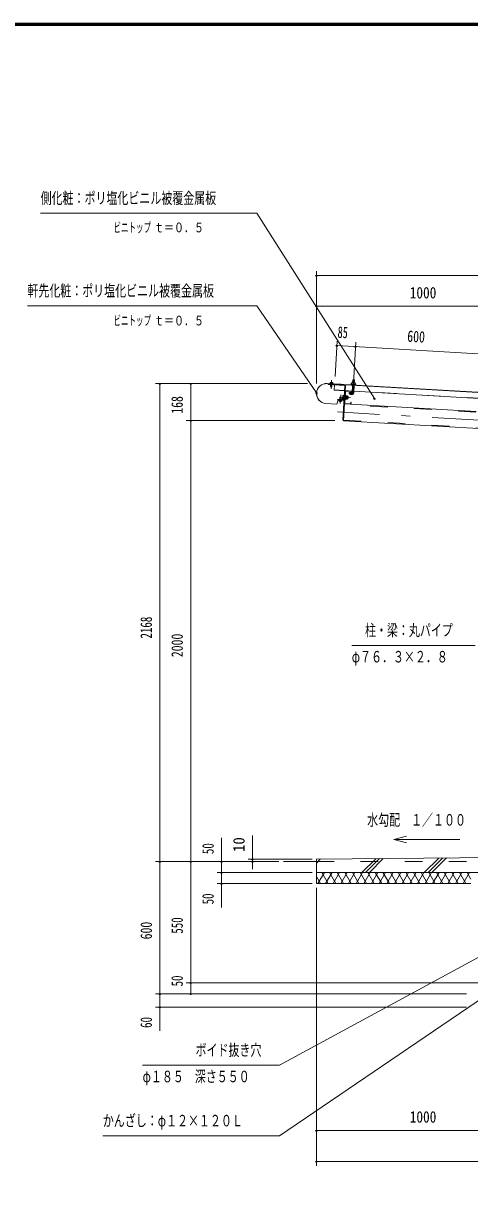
# Model space of a CAD drawing. Units: millimetres, scale not verified. Extents: x -30064 to 30064, y -14150 to 14150.
# Drawn here: x 9042 to 16126, y -4402 to 13990 of the extents above; entities that cross this region are included whole.
import ezdxf
from ezdxf.enums import TextEntityAlignment as Align

# ---------------------------------------------------------------- set-up
doc = ezdxf.new("R2010")
doc.units = ezdxf.units.MM
doc.header["$LTSCALE"] = 70
doc.linetypes.add('USER2', pattern=[10, 4, -6])
doc.linetypes.add('USER3', pattern=[24, 12, -5, 2, -5])
for name, color, linetype, lineweight in [('0-6_2-0BOLD', 7, 'Continuous', 18), ('0-7_2-1HIDDEN', 3, 'USER2', 18), ('0-8_2-2CENTER', 3, 'USER3', 18), ('0-9_2-4THIN', 4, 'Continuous', 18), ('0-A_2-5DIM', 3, 'Continuous', 18), ('0-B_2-6HATCH', 2, 'Continuous', 18), ('0-C_F-F', 5, 'Continuous', 18)]:
    doc.layers.add(name, color=color, linetype=linetype, lineweight=lineweight)
doc.styles.add('ＭＳ ゴシック', font='')
doc.styles.get('ＭＳ ゴシック').set_extended_font_data('MS Gothic')

msp = doc.modelspace()

# ---------------------------------------------------------------- linework, layer by layer
at = {"layer": '0-6_2-0BOLD'}
for p, q in [((13920.27, 8272.87), (13920.97, 8285.09)), ((13941.14, 8283.94), (13940.45, 8271.73)), ((14270.73, 8292.37), (14269.7, 8274.47)), ((14292.4, 8273.16), (14293.43, 8291.07)), ((13854.83, 8269.3), (20411.69, 7891.23)), ((13876.79, 8255.06), (13877.43, 8266.24)), ((14138.16, 8239.99), (13876.79, 8255.06)), ((13877.44, 8266.24), (20411.59, 7889.48)), ((13939.7, 8251.43), (13938.07, 8222.79)), ((13982.27, 8260.19), (13982.37, 8261.94)), ((14144.75, 8232.6), (14113.32, 7687.48)), ((14138.33, 8121.46), (14149.52, 8120.82)), ((14145.68, 7956.96), (14156.49, 8144.25)), ((14256.36, 8149.72), (14151.54, 8155.76)), ((14162.4, 8149.52), (14244.86, 8144.77)), ((14262.04, 8149.4), (14185.66, 8153.81)), ((14248.24, 8115.41), (14225.44, 8130.39)), ((14250.13, 8138.85), (14248.76, 8115.09)), ((14260.43, 8121.53), (14267.48, 8243.75)), ((14289.12, 8208.55), (14265.53, 8209.91)), ((14291.06, 8242.39), (14284.02, 8120.17)), ((16358.56, 8028.51), (14285.63, 8148.05)), ((14061.71, 7988.84), (14062.43, 8001.05)), ((14082.6, 7999.87), (14081.89, 7987.66)), ((14085.87, 8048.76), (14084.09, 8018.37)), ((14111.18, 8039.76), (14127.96, 8038.79)), ((14129.48, 8065.01), (14112.69, 8065.98)), ((16224.78, 7825.87), (14139.45, 7946.11)), ((14150.95, 7951.05), (14233.42, 7946.3)), ((14158.39, 8079.99), (14152.8, 8080.31)), ((14156.27, 8043.3), (14163.66, 8049.88)), ((14164.06, 8056.87), (14156.68, 8050.29)), ((14165.24, 8077.14), (14158.24, 8077.54)), ((14162.15, 8023.66), (14182.43, 8022.49)), ((14183.19, 8035.6), (14162.91, 8036.77)), ((14164.42, 8063), (14184.7, 8061.83)), ((14192.56, 8034.2), (14185.57, 8034.6)), ((14113.32, 7687.48), (14124.49, 7686.84)), ((13693.51, 717.89), (17059.97, 752.08)), ((13693.5, 682.9), (13168.49, 682.9)), ((13693.51, 332.9), (13693.51, 717.9)), ((17059.97, 507.9), (13693.5, 507.9)), ((16143.5, 332.9), (13693.5, 332.9))]:
    msp.add_line(p, q, dxfattribs=at)
for points in [[(13950.54, 8271.16), (13951.23, 8283.37), (13948.28, 8285.31), (13914.03, 8287.25), (13910.88, 8285.66), (13910.18, 8273.44)], [(14258.35, 8275.13), (14259.38, 8293.03), (14262.53, 8294.61), (14301.83, 8292.34), (14304.78, 8290.41), (14303.74, 8272.51)], [(14293.97, 8292.8), (14295.67, 8322.27), (14272.09, 8323.63), (14270.38, 8294.15)], [(14272.09, 8323.63), (14276.24, 8327.33), (14291.97, 8326.44), (14295.67, 8322.27)], [(13861.98, 8270.64), (14087.35, 8257.64), (14087.25, 8255.89)], [(13938.06, 8222.79), (13917.1, 8223.97), (13918.73, 8252.64)], [(13917.1, 8223.97), (13920.4, 8220.28), (13934.38, 8219.49), (13938.06, 8222.79)], [(14140.35, 8156.41), (13976.82, 8165.83), (13981.62, 8249.01)], [(14155.93, 8231.95), (14124.08, 7679.5), (16361.18, 7550.52)], [(14225.44, 8130.39), (14212.46, 8110.64), (14235.28, 8095.65)], [(14240.06, 8247.08), (14240.71, 8258.4), (14319.34, 8253.86), (14318.69, 8242.55)], [(14319.34, 8253.86), (14305.03, 8272.44), (14257.07, 8275.2), (14240.71, 8258.4)], [(14248.76, 8115.1), (14254.35, 8114.77), (14255.72, 8138.53)], [(14114.88, 8005.38), (14114.78, 8003.64), (14037.91, 8008.07), (14016.61, 7942.68), (13843.64, 7952.66)], [(13843.74, 7954.4), (14015.36, 7944.51), (14036.66, 8009.89)], [(14125.25, 8016), (14031.66, 8021.4), (14031.01, 8010.22), (14124.6, 8004.82)], [(14052.35, 8001.64), (14051.63, 7989.43), (14054.58, 7987.49), (14088.82, 7985.49), (14091.98, 7987.07), (14092.69, 7999.28)], [(14063.12, 8019.58), (14064.9, 8049.99), (14068.6, 8053.28), (14082.58, 8052.46), (14085.86, 8048.76), (14064.9, 8049.99)], [(14130.23, 8078.13), (14113.45, 8079.1), (14110.77, 8075.02), (14108.23, 8031), (14110.42, 8026.64), (14127.21, 8025.67)], [(14132.6, 8021.88), (14127.01, 8022.2), (14130.43, 8081.6), (14136.02, 8081.28)], [(14158.39, 8079.99), (14154.96, 8020.58), (14149.37, 8020.91)], [(14155.1, 8023.03), (14162.09, 8022.63), (14165.24, 8077.14)], [(14182.43, 8022.49), (14185.11, 8026.56), (14187.65, 8070.59), (14185.46, 8074.94), (14165.18, 8076.11)], [(14187.18, 8062.55), (14194.17, 8062.15), (14192.56, 8034.2), (14198.1, 8039.13), (14199.1, 8056.61), (14194.17, 8062.15)], [(14239.33, 7951.57), (14240.7, 7975.32), (14246.29, 7975.01), (14244.92, 7951.24)]]:
    msp.add_lwpolyline(points, dxfattribs=at)
for points in [[(13951.89, 8265.47), (13952.2, 8271.06), (13908.52, 8273.54), (13908.2, 8267.95)], [(14051.01, 8007.33), (14050.68, 8001.74), (14094.36, 7999.18), (14094.69, 8004.77)]]:
    msp.add_lwpolyline(points, close=True, dxfattribs=at)
for centre, radius, start, end in [((13915.56, 8279.04), 8.11, 48.2068, 86.75304), ((13929.47, 8256.54), 29.79, 66.92171, 106.58215), ((13945.82, 8277.32), 8.11, 86.75304, 125.28447), ((14264.58, 8284.41), 10.06, 52.31572, 112.31572), ((14280.01, 8255.92), 37.62, 69.11201, 104.28793), ((14298.62, 8282.45), 10.06, 61.08423, 121.08423), ((13852.81, 8111.65), 159.25, 86.69978, 266.69978), ((13852.81, 8111.65), 157.5, 86.69995, 266.69978), ((14137.76, 8233), 7, 356.70522, 86.69814), ((14137.76, 8233), 18.2, 356.70187, 86.69814), ((14162.08, 8143.93), 11.2, 86.69814, 176.69814), ((14162.08, 8143.93), 5.6, 86.69814, 176.69814), ((14252.57, 8121.99), 31.5, 236.69998, 356.69998), ((14244.54, 8139.18), 5.6, 356.69788, 86.70256), ((14244.54, 8139.18), 11.2, 356.69826, 86.70035), ((14252.57, 8121.99), 7.88, 236.69998, 356.69998), ((14057.04, 7995.47), 8.11, 266.64542, 305.19165), ((14073.44, 8016.22), 29.79, 246.8172, 286.47765), ((14087.3, 7993.7), 8.11, 228.11237, 266.6438), ((14118.42, 8032.76), 10.07, 135.97307, 176.69989), ((14146.05, 8050.9), 36.61, 155.67448, 197.7253), ((14120.69, 8072.1), 10.07, 176.69989, 217.42671), ((14125.65, 8022.99), 18.2, 266.69919, 289.32019), ((14125.65, 8022.99), 7, 266.69731, 356.70502), ((14151.27, 7956.64), 11.2, 176.69788, 266.70256), ((14151.27, 7956.64), 5.6, 176.69788, 266.70256), ((14175.19, 8029.48), 10.07, 356.69989, 37.42671), ((14149.83, 8050.68), 36.61, 335.67448, 17.7253), ((14177.46, 8068.83), 10.07, 315.97307, 356.69989), ((14233.74, 7951.89), 11.2, 266.70256, 356.69814), ((14233.74, 7951.89), 5.6, 266.70256, 356.69814)]:
    msp.add_arc(centre, radius, start, end, dxfattribs=at)
at = {"layer": '0-7_2-1HIDDEN'}
for p, q in [((14140.45, 8158.15), (13976.92, 8167.58)), ((14262.14, 8151.13), (14151.64, 8157.51)), ((16358.66, 8030.26), (14285.73, 8149.79)), ((16224.22, 7816.08), (14138.89, 7936.32)), ((14124.64, 7689.29), (16361.75, 7560.3)), ((13693.5, 682.9), (27483.5, 682.9))]:
    msp.add_line(p, q, dxfattribs=at)
at = {"layer": '0-8_2-2CENTER'}
for p, q in [((13925.4, 8184.94), (13933.14, 8321.22)), ((14272.23, 8120.86), (14286.37, 8366.21)), ((14241.76, 8105.54), (14207.4, 8128.1)), ((14069.65, 7951.55), (14077.64, 8087.81)), ((14074.56, 8055.02), (14233.55, 8045.86)), ((16368.87, 7683.82), (14027.75, 7818.81))]:
    msp.add_line(p, q, dxfattribs=at)
msp.add_arc((14252.57, 8121.99), 19.69, 236.69998, 356.69759, dxfattribs=at)
at = {"layer": '0-9_2-4THIN'}
for p, q in [((14274.34, 8325.63), (14272.52, 8294.03)), ((14291.84, 8292.92), (14293.67, 8324.53)), ((13921.52, 8252.48), (13919.74, 8221.02)), ((13935.12, 8220.15), (13936.9, 8251.59)), ((14267.66, 8209.79), (14269.61, 8243.63)), ((14288.94, 8242.51), (14286.99, 8208.68)), ((14067.86, 8052.62), (14065.91, 8019.43)), ((14081.29, 8018.54), (14083.24, 8051.72)), ((14196.25, 8037.49), (14185.77, 8038.1)), ((14186.98, 8059.06), (14197.46, 8058.45))]:
    msp.add_line(p, q, dxfattribs=at)
at = {"layer": '0-A_2-5DIM'}
for p, q in [((13707.48, 9985.91), (13679.48, 9985.91)), ((13693.48, 8270.91), (13693.48, 10055.9)), ((13693.48, 9985.91), (27483.52, 9985.91)), ((13707.48, 9495.91), (13679.48, 9495.91)), ((27483.52, 9495.91), (13693.48, 9495.91)), ((13989.37, 8383.3), (14021.6, 8942.37)), ((14031.57, 8872.49), (14003.57, 8872.49)), ((14017.57, 8872.5), (20446.89, 8501.78)), ((14286.37, 8366.18), (14318.61, 8925.25)), ((14328.58, 8855.36), (14300.58, 8855.36)), ((13553.45, 8270.91), (11138.48, 8270.91)), ((11222.48, 8270.91), (11194.48, 8270.91)), ((11208.48, 8270.91), (11208.48, -2005.1)), ((11712.48, 8270.91), (11684.48, 8270.91)), ((11698.47, -1417.1), (11698.48, 8270.91)), ((13709.02, 8124.55), (13681.02, 8124.55)), ((14627.31, 8030.46), (14599.31, 8030.46)), ((11628.49, 7682.9), (13983.98, 7682.9)), ((11712.48, 7682.9), (11684.48, 7682.9)), ((16213.5, 4112.9), (14253.51, 4112.9)), ((12188.48, 1060.9), (12188.48, -45.1)), ((12678.48, 561.14), (12678.48, 1095.9)), ((14918.49, 1032.9), (15121.34, 978.55)), ((11138.48, 682.9), (13098.48, 682.9)), ((11222.48, 682.9), (11194.48, 682.9)), ((11712.47, 682.9), (11684.47, 682.9)), ((11712.48, 682.9), (11684.48, 682.9)), ((12202.48, 682.9), (12174.48, 682.9)), ((12608.48, 717.9), (13623.49, 717.9)), ((12692.48, 717.9), (12664.48, 717.9)), ((12692.48, 682.9), (12664.48, 682.9)), ((12118.48, 507.9), (13623.49, 507.9)), ((12202.48, 507.9), (12174.48, 507.9)), ((13623.49, 332.9), (12118.48, 332.9)), ((12202.48, 332.9), (12174.48, 332.9)), ((13693.5, -4147.1), (13693.5, 262.9)), ((11628.48, -1242.1), (16738.5, -1242.1)), ((11712.48, -1242.1), (11684.48, -1242.1)), ((11138.48, -1417.1), (14774.34, -1417.1)), ((16073.5, -1417.09), (11138.49, -1417.09)), ((11222.48, -1417.09), (11194.48, -1417.09)), ((11712.48, -1417.09), (11684.48, -1417.09)), ((14947.9, -1627.1), (11138.48, -1627.1)), ((11138.49, -1627.09), (16073.5, -1627.09)), ((11222.48, -1627.09), (11194.48, -1627.09)), ((13707.5, -3587.09), (13679.5, -3587.09)), ((27483.5, -3587.1), (13693.5, -3587.1)), ((13707.5, -4077.1), (13679.5, -4077.1)), ((27483.5, -4077.1), (13693.5, -4077.1))]:
    msp.add_line(p, q, dxfattribs=at)
for points in [[(14613.31, 8030.46), (12748.51, 10972.9), (9318.51, 10972.9)], [(9108.51, 9502.9), (12748.51, 9502.9), (13694.96, 8124.56)], [(15121.34, 1087.25), (14918.49, 1032.9), (15968.49, 1032.9)], [(10935.89, -2550.69), (13105.89, -2550.69), (16939.03, -469.02)], [(17184.4, -899.54), (13105.89, -3671.49), (10305.89, -3671.49)]]:
    msp.add_lwpolyline(points, dxfattribs=at)
for centre in [(13693.48, 9985.91), (13693.48, 9495.91), (14017.57, 8872.49), (14314.58, 8855.36), (11208.48, 8270.91), (11698.48, 8270.91), (13695.02, 8124.55), (14613.31, 8030.46), (11698.48, 7682.9), (11208.48, 682.9), (11698.47, 682.9), (11698.48, 682.9), (12188.48, 682.9), (12678.48, 717.9), (12678.48, 682.9), (12188.48, 507.9), (12188.48, 332.9), (11698.48, -1242.1), (11208.48, -1417.09), (11698.48, -1417.09), (11208.48, -1627.09), (13693.5, -3587.09), (13693.5, -4077.1)]:
    msp.add_arc(centre, 14, 180, 0, dxfattribs=at)
at = {"layer": '0-B_2-6HATCH'}
for p, q in [((15404.37, 507.9), (15634.07, 737.6)), ((15694.07, 738.21), (15463.77, 507.9)), ((15754.08, 738.82), (15523.16, 507.9)), ((13693.51, 658.15), (13753.87, 718.51)), ((13693.51, 717.54), (13693.87, 717.9)), ((14414.42, 507.9), (14633.96, 727.44)), ((14693.97, 728.05), (14473.82, 507.9)), ((14533.21, 507.9), (14753.97, 728.66)), ((13693.51, 500.43), (13697.82, 507.9)), ((13758.45, 332.9), (13693.51, 445.37)), ((13819.06, 507.9), (13718.03, 332.9)), ((13778.65, 507.9), (13879.69, 332.9)), ((13839.27, 332.9), (13940.31, 507.9)), ((13899.9, 507.9), (14000.93, 332.9)), ((13960.52, 332.9), (14061.55, 507.9)), ((14021.14, 507.9), (14122.18, 332.9)), ((14081.76, 332.9), (14182.79, 507.9)), ((14142.38, 507.9), (14243.42, 332.9)), ((14203, 332.9), (14304.04, 507.9)), ((14263.63, 507.9), (14364.66, 332.9)), ((14324.25, 332.9), (14425.28, 507.9)), ((14485.91, 332.9), (14384.87, 507.9)), ((14546.53, 507.9), (14445.49, 332.9)), ((14506.11, 507.9), (14607.15, 332.9)), ((14566.73, 332.9), (14667.77, 507.9)), ((14627.36, 507.9), (14728.39, 332.9)), ((14687.98, 332.9), (14789.02, 507.9)), ((14748.6, 507.9), (14849.64, 332.9)), ((14809.22, 332.9), (14910.26, 507.9)), ((14869.84, 507.9), (14970.88, 332.9)), ((14930.47, 332.9), (15031.5, 507.9)), ((14991.09, 507.9), (15092.13, 332.9)), ((15051.71, 332.9), (15152.75, 507.9)), ((15112.33, 507.9), (15213.37, 332.9)), ((15172.95, 332.9), (15273.99, 507.9)), ((15233.58, 507.9), (15334.61, 332.9)), ((15294.2, 332.9), (15395.23, 507.9)), ((15455.86, 332.9), (15354.82, 507.9)), ((15516.48, 507.9), (15415.44, 332.9)), ((15476.07, 507.9), (15577.1, 332.9)), ((15536.68, 332.9), (15637.72, 507.9)), ((15597.31, 507.9), (15698.34, 332.9)), ((15657.93, 332.9), (15758.96, 507.9)), ((15718.55, 507.9), (15819.59, 332.9)), ((15779.17, 332.9), (15880.21, 507.9)), ((15839.79, 507.9), (15940.83, 332.9)), ((15900.41, 332.9), (16001.45, 507.9)), ((15961.04, 507.9), (16062.07, 332.9)), ((16021.66, 332.9), (16122.7, 507.9)), ((16082.28, 507.9), (16143.5, 401.86))]:
    msp.add_line(p, q, dxfattribs=at)
at = {"layer": '0-C_F-F'}
for points in [[(30063.62, -14150), (-10116.38, -14150), (-10116.38, 13990), (30063.62, 13990)], [(30060.12, -14146.5), (-10112.88, -14146.5), (-10112.88, 13986.5), (30060.12, 13986.5)], [(30056.62, -14143), (30056.62, 13983), (-10109.38, 13983), (-10109.38, -14143)], [(30053.12, -14139.5), (30053.12, 13979.5), (-10105.88, 13979.5), (-10105.88, -14139.5)], [(30049.62, -14136), (30049.62, 13976), (-10102.38, 13976), (-10102.38, -14136)], [(30046.12, -14132.5), (-10098.88, -14132.5), (-10098.88, 13972.5), (30046.12, 13972.5)], [(30042.62, -14129), (30042.62, 13969), (-10095.38, 13969), (-10095.38, -14129)], [(30039.12, -14125.5), (30039.12, 13965.5), (-10091.88, 13965.5), (-10091.88, -14125.5)], [(30035.62, -14122), (30035.62, 13962), (-10088.38, 13962), (-10088.38, -14122)], [(30032.12, -14118.5), (30032.12, 13958.5), (-10084.88, 13958.5), (-10084.88, -14118.5)], [(30028.62, -14115), (30028.62, 13955), (-10081.38, 13955), (-10081.38, -14115)]]:
    msp.add_lwpolyline(points, close=True, dxfattribs=at)

# ---------------------------------------------------------------- texts
at = {"layer": '0-A_2-5DIM', "color": 7, "style": 'ＭＳ ゴシック'}
for s, height, width, p in [('側化粧：ポリ塩化ビニル被覆金属板', 182.3, 0.7, (9318.51, 11067.78)), ('ビニトップ ', 155, 0.55, (10473.51, 10622.9)), ('ｔ＝０．５', 155, 0.75, (11116.49, 10622.9)), ('軒先化粧：ポリ塩化ビニル被覆金属板', 182.3, 0.7, (9108.51, 9597.77)), ('1000', 182.3, 0.85, (15173.56, 9565.91)), ('ビニトップ ', 155, 0.55, (10473.5, 9145.91)), ('ｔ＝０．５', 155, 0.75, (11116.49, 9145.91)), ('柱・梁：丸パイプ', 182.3, 0.7, (14463.5, 4207.77)), ('φ７６．３×２．８', 182.3, 0.7, (14253.51, 3787.77)), ('水勾配\u3000１／１００', 182.3, 0.7, (14498.49, 1197.77)), ('ボイド抜き穴', 182.3, 0.7, (11775.89, -2455.82)), ('φ１８５\u3000深さ５５０', 182.3, 0.7, (10935.9, -2875.82)), ('かんざし：φ１２×１２０Ｌ', 182.3, 0.7, (10305.89, -3576.62)), ('1000', 182.3, 0.85, (15173.58, -3517.09))]:
    msp.add_text(s, height=height, dxfattribs=dict(at, width=width)).set_placement(p, align=Align.BOTTOM_LEFT)
for s, rotation, width, p in [('85', 356.7, 0.65, (14022.03, 8942.35)), ('600', 356.7, 0.75, (15127.02, 8878.64)), ('168', 90, 0.75, (11628.49, 7790.9)), ('2168', 90, 0.7, (11138.48, 4221.47)), ('2000', 90, 0.75, (11628.48, 3926.66)), ('50', 90, 0.7, (12118.48, 799.5)), ('10', 90, 0.95, (12608.48, 832.78)), ('50', 90, 0.7, (12118.48, 1.5)), ('600', 90, 0.75, (11138.48, -553.09)), ('550', 90, 0.7, (11628.48, -463.69)), ('50', 90, 0.7, (11628.48, -1300.5)), ('60', 90, 0.7, (11138.48, -1959.05))]:
    msp.add_text(s, height=182.3, rotation=rotation, dxfattribs=dict(at, width=width)).set_placement(p, align=Align.BOTTOM_LEFT)

doc.saveas('drawing.dxf')
